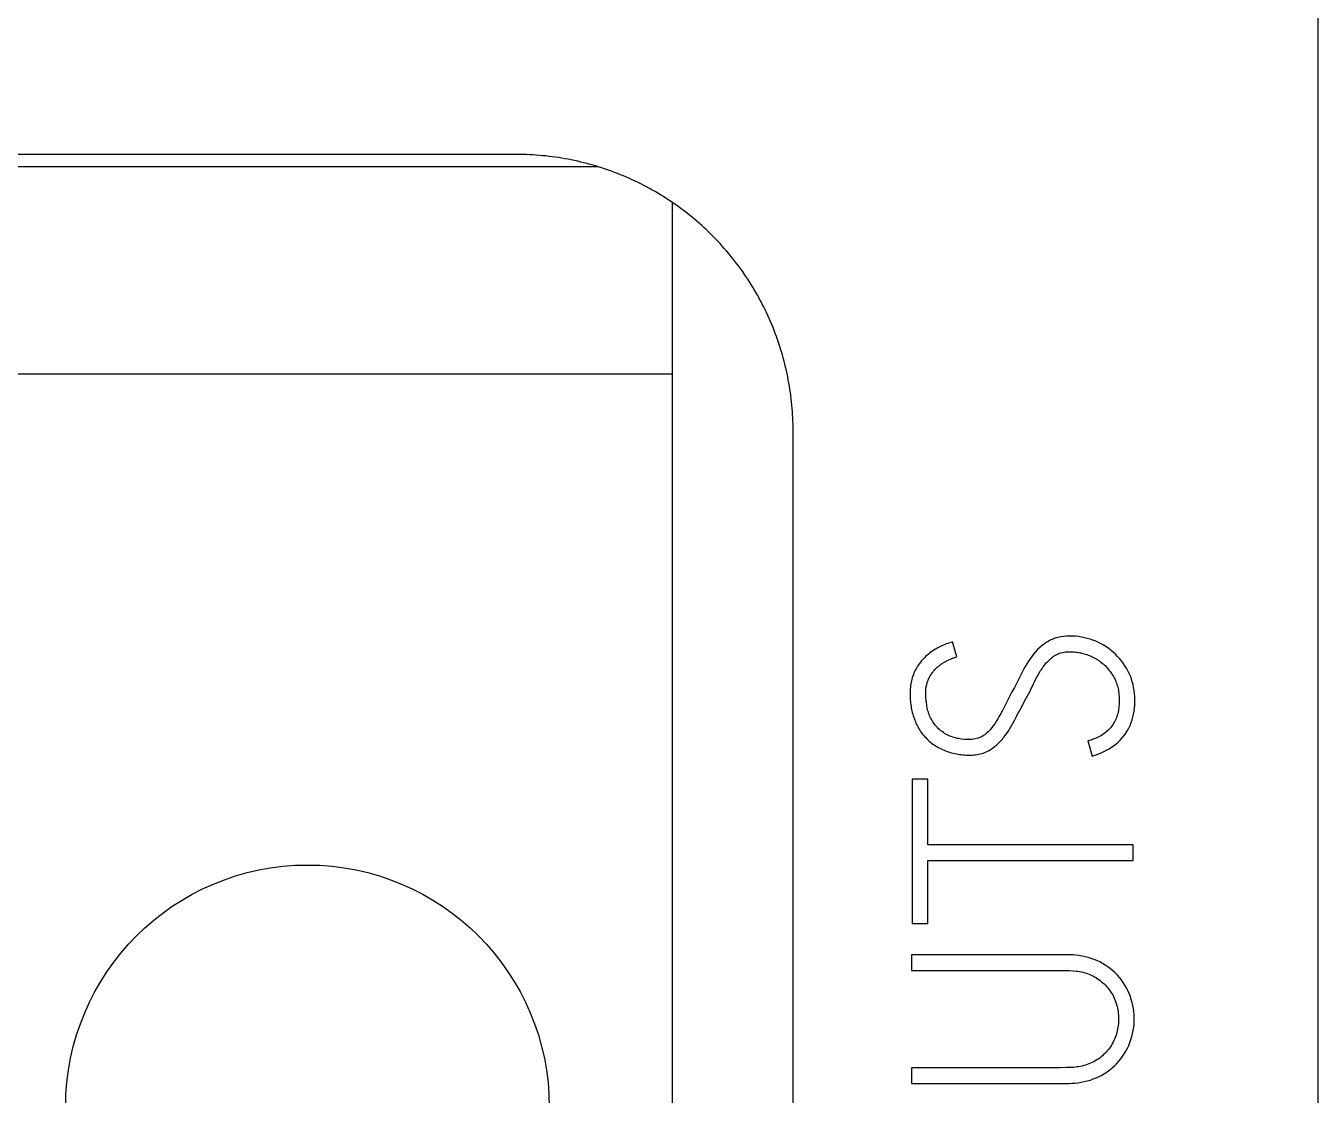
# Model space of a CAD drawing. Header units: inches. Extents: x 9000 to 22395, y 8106 to 17135.
# Drawn here: x 10475.11 to 10495.89, y 8340.97 to 8358.16 of the extents above; entities that cross this region are included whole.
import ezdxf

# ---------------------------------------------------------------- set-up
doc = ezdxf.new("R2010")
doc.units = ezdxf.units.IN
doc.header["$MEASUREMENT"] = 0
doc.layers.add('20000_FRONT_O', color=7, linetype='Continuous')
doc.layers.add('20500_FRONT_O_LABELING', color=7, linetype='Continuous')

msp = doc.modelspace()

# ---------------------------------------------------------------- linework, layer by layer
at = {"layer": '20000_FRONT_O', "linetype": 'Continuous'}
for p, q in [((10495.891, 8298.787), (10495.891, 8372.755)), ((10483.005, 8356.092), (10418.573, 8356.092)), ((10484.32, 8355.892), (10420.45, 8355.892)), ((10485.504, 8355.322), (10485.504, 8324.898)), ((10485.504, 8352.56), (10420.45, 8352.56)), ((10487.448, 8298.104), (10487.448, 8351.649))]:
    msp.add_line(p, q, dxfattribs=at)
msp.add_lwpolyline([(10487.448, 8351.649), (10487.448, 8351.701), (10487.447, 8351.753), (10487.446, 8351.805), (10487.443, 8351.857), (10487.441, 8351.908), (10487.437, 8351.96), (10487.433, 8352.011), (10487.429, 8352.063), (10487.424, 8352.114), (10487.418, 8352.165), (10487.412, 8352.216), (10487.405, 8352.267), (10487.397, 8352.318), (10487.389, 8352.369), (10487.38, 8352.42), (10487.371, 8352.47), (10487.361, 8352.521), (10487.351, 8352.571), (10487.34, 8352.621), (10487.328, 8352.672), (10487.316, 8352.722), (10487.304, 8352.772), (10487.29, 8352.822), (10487.276, 8352.871), (10487.262, 8352.921), (10487.247, 8352.971), (10487.231, 8353.02), (10487.215, 8353.07), (10487.198, 8353.119), (10487.18, 8353.168), (10487.162, 8353.217), (10487.144, 8353.265), (10487.125, 8353.313), (10487.105, 8353.361), (10487.085, 8353.409), (10487.064, 8353.456), (10487.043, 8353.503), (10487.021, 8353.55), (10486.999, 8353.596), (10486.976, 8353.642), (10486.953, 8353.688), (10486.929, 8353.734), (10486.904, 8353.779), (10486.879, 8353.824), (10486.854, 8353.869), (10486.828, 8353.913), (10486.802, 8353.957), (10486.775, 8354.001), (10486.747, 8354.045), (10486.719, 8354.088), (10486.69, 8354.131), (10486.661, 8354.173), (10486.632, 8354.216), (10486.601, 8354.258), (10486.571, 8354.3), (10486.54, 8354.341), (10486.508, 8354.382), (10486.475, 8354.423), (10486.443, 8354.464), (10486.41, 8354.504), (10486.376, 8354.543), (10486.342, 8354.582), (10486.308, 8354.621), (10486.273, 8354.659), (10486.238, 8354.697), (10486.202, 8354.734), (10486.166, 8354.771), (10486.13, 8354.808), (10486.093, 8354.844), (10486.056, 8354.879), (10486.018, 8354.914), (10485.98, 8354.949), (10485.942, 8354.983), (10485.903, 8355.017), (10485.864, 8355.05), (10485.824, 8355.083), (10485.784, 8355.116), (10485.744, 8355.148), (10485.703, 8355.179), (10485.662, 8355.21), (10485.62, 8355.241), (10485.578, 8355.271), (10485.536, 8355.301), (10485.493, 8355.33), (10485.45, 8355.359), (10485.406, 8355.387), (10485.362, 8355.415), (10485.318, 8355.443), (10485.274, 8355.469), (10485.229, 8355.496), (10485.184, 8355.521), (10485.138, 8355.546), (10485.093, 8355.571), (10485.047, 8355.595), (10485.001, 8355.618), (10484.955, 8355.641), (10484.909, 8355.664), (10484.862, 8355.685), (10484.815, 8355.707), (10484.768, 8355.727), (10484.721, 8355.748), (10484.673, 8355.767), (10484.626, 8355.786), (10484.578, 8355.805), (10484.529, 8355.823), (10484.481, 8355.84), (10484.432, 8355.857), (10484.383, 8355.873), (10484.334, 8355.889), (10484.285, 8355.904), (10484.235, 8355.919), (10484.185, 8355.933), (10484.135, 8355.946), (10484.085, 8355.959), (10484.034, 8355.971), (10483.984, 8355.983), (10483.933, 8355.994), (10483.882, 8356.005), (10483.831, 8356.015), (10483.78, 8356.024), (10483.728, 8356.033), (10483.677, 8356.041), (10483.626, 8356.049), (10483.574, 8356.056), (10483.523, 8356.062), (10483.471, 8356.068), (10483.42, 8356.073), (10483.368, 8356.077), (10483.316, 8356.081), (10483.265, 8356.085), (10483.213, 8356.088), (10483.161, 8356.09), (10483.109, 8356.091), (10483.057, 8356.092), (10483.005, 8356.092)], dxfattribs=at)
msp.add_circle((10479.639, 8340.784), 3.888, dxfattribs=at)
at = {"layer": '20500_FRONT_O_LABELING', "linetype": 'Continuous'}
for p, q in [((10490.079, 8348.016), (10490.01, 8348.258)), ((10492.19, 8346.666), (10492.258, 8346.424)), ((10489.364, 8346.054), (10489.364, 8343.732)), ((10489.615, 8346.054), (10489.364, 8346.054)), ((10489.615, 8344.999), (10489.615, 8346.054)), ((10492.914, 8344.999), (10489.615, 8344.999)), ((10492.914, 8344.747), (10492.914, 8344.999)), ((10489.615, 8343.732), (10489.615, 8344.747)), ((10489.615, 8344.747), (10492.914, 8344.747)), ((10489.364, 8343.732), (10489.615, 8343.732)), ((10489.354, 8343.229), (10489.354, 8342.978)), ((10491.646, 8343.229), (10489.354, 8343.229)), ((10489.354, 8341.414), (10489.354, 8341.163)), ((10491.619, 8341.414), (10489.354, 8341.414))]:
    msp.add_line(p, q, dxfattribs=at)
for points in [[(10490.01, 8348.258), (10489.985, 8348.25), (10489.961, 8348.242), (10489.936, 8348.234), (10489.912, 8348.225), (10489.889, 8348.215), (10489.865, 8348.205), (10489.842, 8348.195), (10489.819, 8348.184), (10489.796, 8348.173), (10489.773, 8348.161), (10489.751, 8348.148), (10489.729, 8348.135), (10489.707, 8348.122), (10489.686, 8348.107), (10489.665, 8348.092), (10489.644, 8348.077), (10489.624, 8348.061), (10489.604, 8348.044), (10489.585, 8348.027), (10489.566, 8348.009), (10489.548, 8347.991), (10489.53, 8347.972), (10489.513, 8347.952), (10489.497, 8347.932), (10489.481, 8347.912), (10489.466, 8347.891), (10489.451, 8347.869), (10489.438, 8347.848), (10489.425, 8347.825), (10489.413, 8347.802), (10489.402, 8347.779), (10489.391, 8347.756), (10489.382, 8347.732), (10489.373, 8347.708), (10489.365, 8347.683), (10489.358, 8347.658), (10489.352, 8347.633), (10489.346, 8347.608), (10489.342, 8347.583), (10489.338, 8347.558), (10489.335, 8347.532), (10489.332, 8347.506), (10489.331, 8347.481), (10489.33, 8347.455), (10489.329, 8347.429), (10489.33, 8347.404), (10489.33, 8347.378), (10489.331, 8347.352), (10489.333, 8347.326), (10489.335, 8347.301), (10489.338, 8347.275), (10489.341, 8347.25), (10489.345, 8347.224), (10489.349, 8347.199), (10489.354, 8347.174), (10489.359, 8347.148), (10489.365, 8347.124), (10489.372, 8347.099), (10489.379, 8347.074), (10489.387, 8347.05), (10489.395, 8347.025), (10489.404, 8347.001), (10489.414, 8346.977), (10489.424, 8346.954), (10489.435, 8346.931), (10489.446, 8346.908), (10489.458, 8346.885), (10489.471, 8346.863), (10489.485, 8346.841), (10489.499, 8346.819), (10489.514, 8346.798), (10489.529, 8346.777), (10489.545, 8346.757), (10489.562, 8346.738), (10489.58, 8346.719), (10489.598, 8346.7), (10489.617, 8346.682), (10489.636, 8346.665), (10489.656, 8346.649), (10489.676, 8346.633), (10489.696, 8346.617), (10489.718, 8346.602), (10489.739, 8346.588), (10489.761, 8346.575), (10489.783, 8346.562), (10489.806, 8346.55), (10489.829, 8346.538), (10489.852, 8346.527), (10489.876, 8346.517), (10489.9, 8346.507), (10489.924, 8346.498), (10489.948, 8346.49), (10489.973, 8346.482), (10489.998, 8346.475), (10490.023, 8346.469), (10490.048, 8346.463), (10490.073, 8346.458), (10490.098, 8346.453), (10490.124, 8346.45), (10490.149, 8346.446), (10490.175, 8346.444), (10490.201, 8346.442), (10490.226, 8346.44), (10490.252, 8346.439), (10490.278, 8346.439), (10490.304, 8346.439), (10490.33, 8346.44), (10490.356, 8346.442), (10490.381, 8346.445), (10490.407, 8346.448), (10490.433, 8346.453), (10490.458, 8346.458), (10490.483, 8346.465), (10490.507, 8346.472), (10490.532, 8346.481), (10490.555, 8346.491), (10490.579, 8346.503), (10490.601, 8346.515)], [(10492.258, 8346.424), (10492.304, 8346.439), (10492.349, 8346.454), (10492.393, 8346.472), (10492.436, 8346.491), (10492.479, 8346.512), (10492.52, 8346.534), (10492.561, 8346.559), (10492.6, 8346.587), (10492.638, 8346.616), (10492.674, 8346.647), (10492.709, 8346.681), (10492.741, 8346.716), (10492.771, 8346.753), (10492.799, 8346.792), (10492.824, 8346.832), (10492.847, 8346.874), (10492.867, 8346.917), (10492.885, 8346.961), (10492.9, 8347.006), (10492.913, 8347.052), (10492.923, 8347.098), (10492.932, 8347.145), (10492.938, 8347.193), (10492.941, 8347.24), (10492.943, 8347.288), (10492.943, 8347.335), (10492.942, 8347.383), (10492.938, 8347.43), (10492.932, 8347.478), (10492.924, 8347.525), (10492.914, 8347.571), (10492.902, 8347.617), (10492.888, 8347.662), (10492.871, 8347.706), (10492.852, 8347.75), (10492.831, 8347.793), (10492.808, 8347.834), (10492.783, 8347.875), (10492.757, 8347.914), (10492.728, 8347.953), (10492.698, 8347.989), (10492.666, 8348.025), (10492.632, 8348.059), (10492.597, 8348.091), (10492.561, 8348.122), (10492.523, 8348.151), (10492.483, 8348.179), (10492.443, 8348.204), (10492.401, 8348.227), (10492.358, 8348.249), (10492.314, 8348.268), (10492.269, 8348.286), (10492.224, 8348.301), (10492.178, 8348.315), (10492.132, 8348.326), (10492.085, 8348.336), (10492.038, 8348.343), (10491.99, 8348.348), (10491.942, 8348.352), (10491.894, 8348.352), (10491.846, 8348.351), (10491.798, 8348.347), (10491.751, 8348.339), (10491.728, 8348.335), (10491.704, 8348.329), (10491.682, 8348.323), (10491.659, 8348.316), (10491.636, 8348.308), (10491.614, 8348.299), (10491.593, 8348.289), (10491.571, 8348.278), (10491.55, 8348.267), (10491.53, 8348.255), (10491.509, 8348.242), (10491.49, 8348.229), (10491.451, 8348.199), (10491.415, 8348.168), (10491.38, 8348.134), (10491.347, 8348.099), (10491.315, 8348.062), (10491.286, 8348.024), (10491.258, 8347.985), (10491.231, 8347.946), (10491.206, 8347.906), (10491.182, 8347.865), (10491.159, 8347.823), (10491.137, 8347.781), (10491.115, 8347.739), (10491.094, 8347.696), (10491.072, 8347.654), (10491.05, 8347.611), (10491.028, 8347.569), (10491.006, 8347.527)], [(10491.177, 8347.314), (10491.198, 8347.352), (10491.219, 8347.39), (10491.239, 8347.429), (10491.259, 8347.468), (10491.278, 8347.507), (10491.297, 8347.546), (10491.316, 8347.585), (10491.335, 8347.625), (10491.354, 8347.664), (10491.374, 8347.702), (10491.395, 8347.74), (10491.417, 8347.778), (10491.429, 8347.797), (10491.441, 8347.815), (10491.453, 8347.833), (10491.465, 8347.851), (10491.478, 8347.869), (10491.492, 8347.886), (10491.505, 8347.903), (10491.519, 8347.919), (10491.534, 8347.935), (10491.549, 8347.951), (10491.564, 8347.966), (10491.58, 8347.981), (10491.597, 8347.995), (10491.614, 8348.009), (10491.631, 8348.022), (10491.649, 8348.034)], [(10491.649, 8348.034), (10491.659, 8348.04), (10491.67, 8348.046), (10491.68, 8348.052), (10491.691, 8348.057), (10491.712, 8348.067), (10491.734, 8348.075), (10491.756, 8348.082), (10491.779, 8348.088), (10491.802, 8348.092), (10491.825, 8348.096), (10491.848, 8348.098), (10491.872, 8348.1), (10491.896, 8348.101), (10491.919, 8348.1), (10491.943, 8348.099), (10491.966, 8348.098), (10491.989, 8348.095), (10492.013, 8348.092), (10492.036, 8348.089), (10492.059, 8348.084), (10492.082, 8348.08), (10492.104, 8348.074), (10492.127, 8348.068), (10492.149, 8348.061), (10492.172, 8348.054), (10492.194, 8348.046), (10492.216, 8348.037), (10492.237, 8348.028), (10492.259, 8348.018), (10492.28, 8348.008), (10492.3, 8347.997), (10492.321, 8347.985), (10492.341, 8347.973), (10492.36, 8347.96), (10492.379, 8347.947), (10492.398, 8347.933), (10492.417, 8347.918), (10492.435, 8347.903), (10492.452, 8347.887), (10492.469, 8347.871), (10492.486, 8347.854), (10492.502, 8347.837), (10492.517, 8347.819), (10492.532, 8347.801), (10492.546, 8347.783), (10492.56, 8347.764), (10492.573, 8347.744), (10492.586, 8347.724), (10492.598, 8347.704), (10492.609, 8347.683), (10492.62, 8347.662), (10492.63, 8347.64), (10492.639, 8347.618), (10492.648, 8347.596), (10492.655, 8347.574), (10492.662, 8347.551), (10492.668, 8347.528), (10492.673, 8347.506), (10492.678, 8347.482), (10492.682, 8347.459), (10492.685, 8347.436), (10492.688, 8347.412), (10492.69, 8347.389), (10492.691, 8347.365), (10492.692, 8347.342), (10492.692, 8347.318), (10492.692, 8347.294), (10492.691, 8347.271), (10492.69, 8347.247), (10492.688, 8347.223), (10492.686, 8347.2), (10492.682, 8347.176), (10492.678, 8347.153), (10492.674, 8347.13), (10492.668, 8347.107), (10492.662, 8347.084), (10492.655, 8347.062), (10492.647, 8347.04), (10492.638, 8347.018), (10492.628, 8346.996), (10492.618, 8346.975), (10492.606, 8346.955), (10492.594, 8346.935), (10492.58, 8346.915), (10492.566, 8346.896), (10492.551, 8346.878), (10492.536, 8346.86), (10492.519, 8346.843), (10492.502, 8346.827), (10492.484, 8346.811), (10492.466, 8346.796), (10492.447, 8346.782), (10492.427, 8346.769), (10492.407, 8346.756), (10492.387, 8346.744), (10492.366, 8346.733), (10492.345, 8346.723), (10492.323, 8346.713), (10492.302, 8346.704), (10492.28, 8346.695), (10492.257, 8346.687), (10492.235, 8346.679), (10492.212, 8346.672), (10492.19, 8346.666)], [(10489.6, 8347.222), (10489.596, 8347.253), (10489.592, 8347.283), (10489.59, 8347.299), (10489.588, 8347.314), (10489.586, 8347.33), (10489.585, 8347.345), (10489.584, 8347.36), (10489.582, 8347.376), (10489.582, 8347.391), (10489.581, 8347.406), (10489.581, 8347.422), (10489.581, 8347.437), (10489.581, 8347.452), (10489.582, 8347.467), (10489.582, 8347.483), (10489.584, 8347.498), (10489.585, 8347.513), (10489.587, 8347.528), (10489.59, 8347.543), (10489.593, 8347.558), (10489.596, 8347.573), (10489.6, 8347.588), (10489.604, 8347.602), (10489.609, 8347.617), (10489.614, 8347.631), (10489.62, 8347.645), (10489.626, 8347.659), (10489.632, 8347.673), (10489.639, 8347.687), (10489.646, 8347.7), (10489.654, 8347.714), (10489.662, 8347.727), (10489.67, 8347.74), (10489.679, 8347.752), (10489.688, 8347.765), (10489.698, 8347.777), (10489.707, 8347.789), (10489.717, 8347.8), (10489.728, 8347.812), (10489.738, 8347.823), (10489.749, 8347.834), (10489.761, 8347.844)], [(10489.761, 8347.844), (10489.771, 8347.853), (10489.781, 8347.862), (10489.792, 8347.87), (10489.802, 8347.879), (10489.813, 8347.887), (10489.824, 8347.895), (10489.835, 8347.903), (10489.846, 8347.91), (10489.858, 8347.917), (10489.869, 8347.925), (10489.881, 8347.932), (10489.892, 8347.938), (10489.904, 8347.945), (10489.916, 8347.951), (10489.928, 8347.957), (10489.941, 8347.963), (10489.953, 8347.969), (10489.965, 8347.974), (10489.978, 8347.98), (10489.99, 8347.985), (10490.002, 8347.99), (10490.015, 8347.995), (10490.028, 8348), (10490.04, 8348.004), (10490.053, 8348.008), (10490.066, 8348.012), (10490.079, 8348.016)], [(10491.006, 8347.527), (10490.961, 8347.443), (10490.939, 8347.401), (10490.917, 8347.359), (10490.895, 8347.317), (10490.852, 8347.232)], [(10490.852, 8347.232), (10490.831, 8347.189), (10490.809, 8347.147), (10490.787, 8347.105), (10490.764, 8347.063), (10490.74, 8347.022), (10490.716, 8346.981), (10490.69, 8346.941), (10490.662, 8346.902), (10490.632, 8346.864), (10490.617, 8346.846), (10490.6, 8346.829), (10490.584, 8346.812), (10490.566, 8346.796), (10490.548, 8346.78), (10490.529, 8346.766), (10490.509, 8346.752), (10490.489, 8346.739), (10490.467, 8346.728), (10490.445, 8346.719), (10490.422, 8346.71), (10490.399, 8346.704), (10490.375, 8346.698), (10490.351, 8346.694), (10490.327, 8346.692), (10490.303, 8346.69), (10490.278, 8346.69), (10490.254, 8346.69), (10490.206, 8346.692), (10490.157, 8346.697), (10490.11, 8346.704), (10490.086, 8346.708), (10490.062, 8346.714), (10490.038, 8346.72), (10490.015, 8346.727), (10489.992, 8346.735), (10489.97, 8346.743), (10489.948, 8346.753), (10489.926, 8346.764), (10489.905, 8346.776), (10489.884, 8346.788), (10489.864, 8346.802), (10489.844, 8346.816), (10489.825, 8346.831), (10489.806, 8346.846), (10489.788, 8346.863), (10489.771, 8346.88), (10489.754, 8346.897), (10489.739, 8346.915), (10489.723, 8346.934), (10489.709, 8346.954), (10489.695, 8346.974), (10489.683, 8346.994), (10489.671, 8347.015), (10489.659, 8347.037), (10489.649, 8347.059), (10489.64, 8347.081), (10489.631, 8347.104), (10489.623, 8347.127), (10489.616, 8347.151), (10489.61, 8347.174), (10489.605, 8347.198), (10489.6, 8347.222)], [(10490.601, 8346.515), (10490.62, 8346.527), (10490.638, 8346.539), (10490.656, 8346.551), (10490.674, 8346.564), (10490.691, 8346.577), (10490.707, 8346.591), (10490.724, 8346.605), (10490.739, 8346.619), (10490.755, 8346.634), (10490.77, 8346.65), (10490.785, 8346.665), (10490.799, 8346.681), (10490.814, 8346.697), (10490.827, 8346.714), (10490.841, 8346.731), (10490.854, 8346.748), (10490.88, 8346.783), (10490.904, 8346.819), (10490.928, 8346.855), (10490.95, 8346.892), (10490.972, 8346.93), (10490.992, 8346.968), (10491.012, 8347.007), (10491.033, 8347.046), (10491.053, 8347.084), (10491.073, 8347.123), (10491.094, 8347.161), (10491.114, 8347.199), (10491.135, 8347.238), (10491.177, 8347.314)], [(10489.354, 8341.163), (10491.678, 8341.163), (10491.779, 8341.162), (10491.88, 8341.163), (10491.93, 8341.164), (10491.98, 8341.168), (10492.031, 8341.173), (10492.081, 8341.181), (10492.13, 8341.19), (10492.179, 8341.202), (10492.228, 8341.216), (10492.275, 8341.233), (10492.322, 8341.252), (10492.368, 8341.272), (10492.413, 8341.296), (10492.456, 8341.321), (10492.498, 8341.349), (10492.539, 8341.378), (10492.578, 8341.41), (10492.615, 8341.444), (10492.651, 8341.479), (10492.685, 8341.517), (10492.717, 8341.556), (10492.747, 8341.596), (10492.774, 8341.638), (10492.8, 8341.681), (10492.824, 8341.726), (10492.845, 8341.772), (10492.864, 8341.818), (10492.881, 8341.866), (10492.895, 8341.915), (10492.907, 8341.964), (10492.917, 8342.013), (10492.925, 8342.064), (10492.93, 8342.114), (10492.933, 8342.164), (10492.933, 8342.215), (10492.931, 8342.265), (10492.927, 8342.315), (10492.92, 8342.365), (10492.911, 8342.415), (10492.9, 8342.464), (10492.886, 8342.513), (10492.871, 8342.561), (10492.852, 8342.608), (10492.832, 8342.653), (10492.809, 8342.698), (10492.784, 8342.742), (10492.757, 8342.784), (10492.728, 8342.825), (10492.696, 8342.865), (10492.662, 8342.902), (10492.627, 8342.939), (10492.59, 8342.973), (10492.551, 8343.005), (10492.51, 8343.036), (10492.468, 8343.064), (10492.425, 8343.09), (10492.38, 8343.114), (10492.334, 8343.135), (10492.287, 8343.154), (10492.24, 8343.171), (10492.192, 8343.186), (10492.143, 8343.198), (10492.094, 8343.209), (10492.044, 8343.217), (10491.994, 8343.223), (10491.945, 8343.227), (10491.895, 8343.229), (10491.845, 8343.23), (10491.646, 8343.229)], [(10489.354, 8342.978), (10491.608, 8342.978), (10491.72, 8342.978), (10491.833, 8342.977), (10491.89, 8342.976), (10491.946, 8342.973), (10492.001, 8342.967), (10492.029, 8342.964), (10492.056, 8342.959), (10492.084, 8342.954), (10492.111, 8342.948), (10492.138, 8342.941), (10492.165, 8342.932), (10492.191, 8342.923), (10492.217, 8342.912), (10492.243, 8342.901), (10492.268, 8342.889), (10492.293, 8342.876), (10492.317, 8342.862), (10492.341, 8342.847), (10492.365, 8342.831), (10492.387, 8342.814), (10492.409, 8342.797), (10492.431, 8342.779), (10492.451, 8342.76), (10492.471, 8342.74), (10492.49, 8342.72), (10492.508, 8342.699), (10492.526, 8342.677), (10492.542, 8342.654), (10492.558, 8342.631), (10492.573, 8342.607), (10492.587, 8342.583), (10492.599, 8342.558), (10492.611, 8342.532), (10492.622, 8342.506), (10492.633, 8342.48), (10492.642, 8342.453), (10492.65, 8342.426), (10492.657, 8342.399), (10492.664, 8342.371), (10492.669, 8342.344), (10492.674, 8342.316), (10492.677, 8342.288), (10492.68, 8342.26), (10492.681, 8342.232), (10492.682, 8342.204), (10492.682, 8342.176), (10492.681, 8342.148), (10492.679, 8342.12), (10492.676, 8342.092), (10492.672, 8342.064), (10492.667, 8342.037), (10492.661, 8342.009), (10492.654, 8341.982), (10492.647, 8341.955), (10492.638, 8341.928), (10492.629, 8341.901), (10492.618, 8341.875), (10492.607, 8341.85), (10492.594, 8341.824), (10492.581, 8341.8), (10492.567, 8341.775), (10492.552, 8341.751), (10492.536, 8341.728), (10492.519, 8341.706), (10492.501, 8341.684), (10492.482, 8341.663), (10492.463, 8341.643), (10492.442, 8341.624), (10492.421, 8341.605), (10492.4, 8341.587), (10492.378, 8341.57), (10492.355, 8341.554), (10492.331, 8341.539), (10492.307, 8341.524), (10492.282, 8341.51), (10492.257, 8341.498), (10492.232, 8341.486), (10492.205, 8341.475), (10492.179, 8341.464), (10492.152, 8341.456), (10492.125, 8341.448), (10492.098, 8341.441), (10492.071, 8341.435), (10492.043, 8341.43), (10492.015, 8341.426), (10491.959, 8341.42), (10491.903, 8341.417), (10491.846, 8341.415), (10491.733, 8341.414), (10491.619, 8341.414)]]:
    msp.add_lwpolyline(points, dxfattribs=at)

doc.saveas('drawing.dxf')
